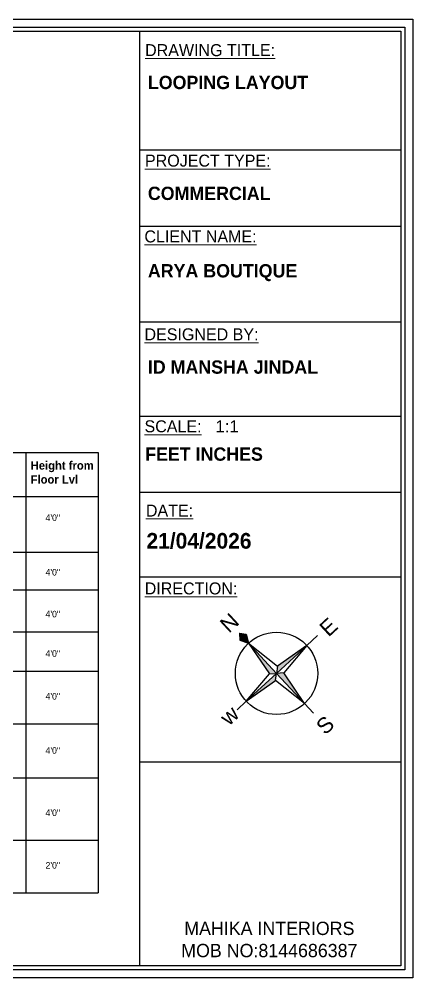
# Model space of a CAD drawing. Header units: inches. Extents: x 9636 to 21597, y -10243 to 557.
# Drawn here: x 13627 to 13906, y -4167 to -3488 of the extents above; entities that cross this region are included whole.
import ezdxf

# ---------------------------------------------------------------- set-up
doc = ezdxf.new("R2010")
doc.units = ezdxf.units.IN
doc.header["$MEASUREMENT"] = 0
doc.layers.add('ELE', color=5, linetype='Continuous')
doc.layers.add('FUR', color=42, linetype='Continuous')
for name, color, linetype, lineweight in [('ELV-1', 7, 'Continuous', 25), ('FURNI', 140, 'Continuous', 18), ('WALL', 23, 'Continuous', 15)]:
    doc.layers.add(name, color=color, linetype=linetype, lineweight=lineweight)
doc.styles.add('HEMI', font='stylu.ttf')
doc.styles.add('regular', font='swissl.ttf')
doc.styles.get("Standard").update_dxf_attribs({"font": 'arial.ttf'})

# ---------------------------------------------------------------- blocks, each defined once
blk = doc.blocks.new('A$C470D500B')
at = {"layer": 'ELE', "true_color": 0xed1f24}
h = blk.add_hatch(color=240, dxfattribs=at)
h.paths.add_polyline_path([(25.36, 49.16), (23.85, 47.28), (25.36, 44.35)])
h.paths.add_polyline_path([(25.36, 44.35), (26.88, 47.28), (25.36, 49.16)])
at = {"layer": 'ELE', "true_color": 0x000000}
h = blk.add_hatch(color=18, dxfattribs=at)
h.paths.add_polyline_path([(27.34, 28.11), (25.36, 29.71), (25.36, 15.08)])
h.paths.add_polyline_path([(40, 29.71), (27.34, 31.31), (25.36, 29.71)])
h.paths.add_polyline_path([(25.36, 44.35), (23.38, 31.31), (25.36, 29.71)])
h.paths.add_polyline_path([(23.38, 28.11), (25.36, 29.71), (10.73, 29.71)])
at = {"layer": 'ELE', "color": 240, "true_color": 0xed1f24}
for p, q in [((25.36, 49.16), (23.85, 47.28)), ((25.36, 49.16), (26.88, 47.28)), ((25.36, 44.35), (25.36, 49.16)), ((23.85, 47.28), (25.36, 44.35)), ((26.88, 47.28), (25.36, 44.35))]:
    blk.add_line(p, q, dxfattribs=at)
at = {"layer": 'ELE', "color": 18, "true_color": 0x000000}
for p, q in [((25.36, 44.35), (23.38, 31.31)), ((25.36, 29.71), (25.36, 44.35)), ((25.36, 44.35), (27.34, 31.31)), ((10.73, 29.71), (23.38, 31.31)), ((23.38, 31.31), (25.36, 29.71)), ((27.34, 31.31), (25.36, 29.71)), ((40, 29.71), (27.34, 31.31)), ((10.73, 29.71), (6.3, 29.71)), ((10.73, 29.71), (6.3, 29.71)), ((25.36, 29.71), (10.73, 29.71)), ((10.73, 29.71), (23.38, 28.11)), ((23.38, 28.11), (25.36, 29.71)), ((25.36, 15.08), (23.38, 28.11)), ((25.36, 29.71), (25.36, 15.08)), ((27.34, 28.11), (25.36, 29.71)), ((25.36, 29.71), (40, 29.71)), ((25.36, 15.08), (27.34, 28.11)), ((40, 29.71), (27.34, 28.11)), ((40, 29.71), (45.12, 29.71)), ((40, 29.71), (45.12, 29.71)), ((25.36, 15.08), (25.36, 10.4))]:
    blk.add_line(p, q, dxfattribs=at)
blk.add_circle((25.36, 29.71), 14.63, dxfattribs=at)
at = {"layer": 'ELE', "color": 240, "true_color": 0xed1f24}
blk.add_text('N', height=5.54, dxfattribs=at).set_placement((22.5, 51.52))
at = {"layer": 'ELE', "color": 18, "true_color": 0x000000}
for s, p in [('w', (0.11, 27.33)), ('E', (47.54, 26.51)), ('S', (22.95, 1.72))]:
    blk.add_text(s, height=5.54, dxfattribs=at).set_placement(p)

msp = doc.modelspace()

# ---------------------------------------------------------------- linework, layer by layer
for p, q in [((13631.97, -3826.51), (13631.97, -4107.18)), ((13683.14, -3826.51), (13683.14, -4107.18))]:
    msp.add_line(p, q)
at = {"layer": 'ELV-1'}
for p, q in [((13417.77, -3795.32), (13683.14, -3795.32)), ((13631.97, -3795.32), (13631.97, -3826.51)), ((13683.14, -3795.32), (13683.14, -3826.51)), ((13417.77, -3826.51), (13683.14, -3826.51)), ((13417.77, -3865.81), (13683.14, -3865.81)), ((13417.77, -3892.6), (13683.14, -3892.6)), ((13417.77, -3922.23), (13683.14, -3922.23)), ((13417.77, -3950.17), (13683.14, -3950.17)), ((13417.77, -3987.54), (13683.14, -3987.54)), ((13417.77, -4025.84), (13683.14, -4025.84)), ((13417.77, -4069.91), (13683.14, -4069.91)), ((13417.77, -4107.18), (13683.14, -4107.18))]:
    msp.add_line(p, q, dxfattribs=at)
at = {"layer": 'FURNI', "color": 18, "lineweight": 25, "true_color": 0x000000}
for p, q in [((13712.48, -3496.83), (13712.48, -4158.95)), ((13712.41, -3580.81), (13897.23, -3580.81)), ((13712.41, -3634.95), (13897.23, -3634.95)), ((13712.41, -3702.66), (13897.23, -3702.66)), ((13712.41, -3769.58), (13897.23, -3769.58)), ((13712.41, -3823.4), (13897.23, -3823.4)), ((13712.41, -3883.35), (13897.23, -3883.35)), ((13712.48, -4014.44), (13897.3, -4014.52))]:
    msp.add_line(p, q, dxfattribs=at)
for points in [[(12955.46, -4167.43), (12955.46, -3488.34), (13905.78, -3488.34), (13905.78, -4167.43)], [(12961.12, -4161.77), (12961.12, -3494), (13900.12, -3494), (13900.12, -4161.77)], [(12963.95, -4158.95), (12963.95, -3496.83), (13897.3, -3496.83), (13897.3, -4158.95)]]:
    msp.add_lwpolyline(points, close=True, dxfattribs=at)

# ---------------------------------------------------------------- block references
at = {"layer": 'FUR', "xscale": 1.991709634310335, "yscale": 1.991709634310335, "zscale": 1.991709634310335, "rotation": 42.77980298507691}
msp.add_blockref('A$C470D500B', (13812.46, -4029.51), dxfattribs=at)

# ---------------------------------------------------------------- texts
at = {"lineweight": 15, "attachment_point": 1, "rotation": 359.99056}
for s, insert, char_height, width, style in [('{\\LDRAWING TITLE:}', (13716.32, -3506.03), 8.4824, 94.4473, 'HEMI'), ('{\\fStylus BT|b1|i0|c0|p34;LOOPING LAYOUT}', (13718.29, -3528.45), 9.4249, 156.0634, 'HEMI'), ('{\\LPROJECT TYPE:}', (13716.25, -3584.3), 8.4824, 89.1012, 'HEMI'), ('{\\fStylus BT|b1|i0|c0|p34;COMMERCIAL}', (13718.29, -3607.01), 9.4249, 125.0068, 'HEMI'), ('{\\LCLIENT NAME:}', (13715.84, -3638.02), 8.4824, 87.6432, 'HEMI'), ('{\\fStylus BT|b1|i0|c0|p34;ARYA BOUTIQUE}', (13718.29, -3661.86), 9.4249, 125.0068, 'HEMI'), ('{\\LDESIGNED BY:}', (13715.91, -3707.33), 8.4824, 89.6071, 'HEMI'), ('{\\fStylus BT|b1|i0|c0|p34;ID MANSHA JINDAL}', (13718.29, -3730.05), 9.4249, 125.0068, 'HEMI'), ('{\\LSCALE:}', (13715.91, -3772.51), 8.482, 65.6115, 'HEMI'), ('1:1', (13766.11, -3772.51), 8.482, 33.7247, 'regular'), ('{\\fStylus BT|b1|i0|c0|p34;FEET INCHES}', (13716.36, -3791.7), 9.4249, 125.0068, 'HEMI'), ('{\\LDATE:}', (13716.9, -3832.2), 8.482, 65.6115, 'HEMI'), ('{\\fStylus BT|b1|i0|c0|p34;21/04/2026}', (13717.28, -3852.3), 11.1086, 85.9247, 'HEMI'), ('{\\LDIRECTION:}', (13716.06, -3887.34), 8.4824, 65.6115, 'HEMI'), ('\\pxqc;MAHIKA INTERIORS\\PMOB NO:8144686387', (13724.35, -4127.66), 9.4249, 159.8034, 'HEMI')]:
    msp.add_mtext(s, dxfattribs=dict(at, insert=insert, char_height=char_height, width=width, style=style))
at = {"layer": 'WALL', "color": 240, "lineweight": -3, "true_color": 0xed1f24, "insert": (13635.35, -3801.48), "char_height": 5.9461, "width": 51.7896, "attachment_point": 1, "style": 'HEMI'}
msp.add_mtext('{\\fStylus BT|b1|i0|c0|p34;Height from \\PFloor Lvl}', dxfattribs=at)
at = {"layer": 'WALL', "color": 5, "lineweight": 20, "char_height": 4.625, "width": 16.787, "attachment_point": 1, "style": 'HEMI'}
for s, insert in [('4\'0"', (13645.85, -3839.19)), ('4\'0"', (13645.85, -3877.84)), ('4\'0"', (13645.85, -3907.44)), ('4\'0"', (13645.85, -3935.38)), ('4\'0"', (13645.85, -3965.74)), ('4\'0"', (13645.85, -4004.04)), ('4\'0"', (13645.85, -4048.18)), ('2\'0"', (13645.85, -4085.46))]:
    msp.add_mtext(s, dxfattribs=dict(at, insert=insert))

doc.saveas('drawing.dxf')
